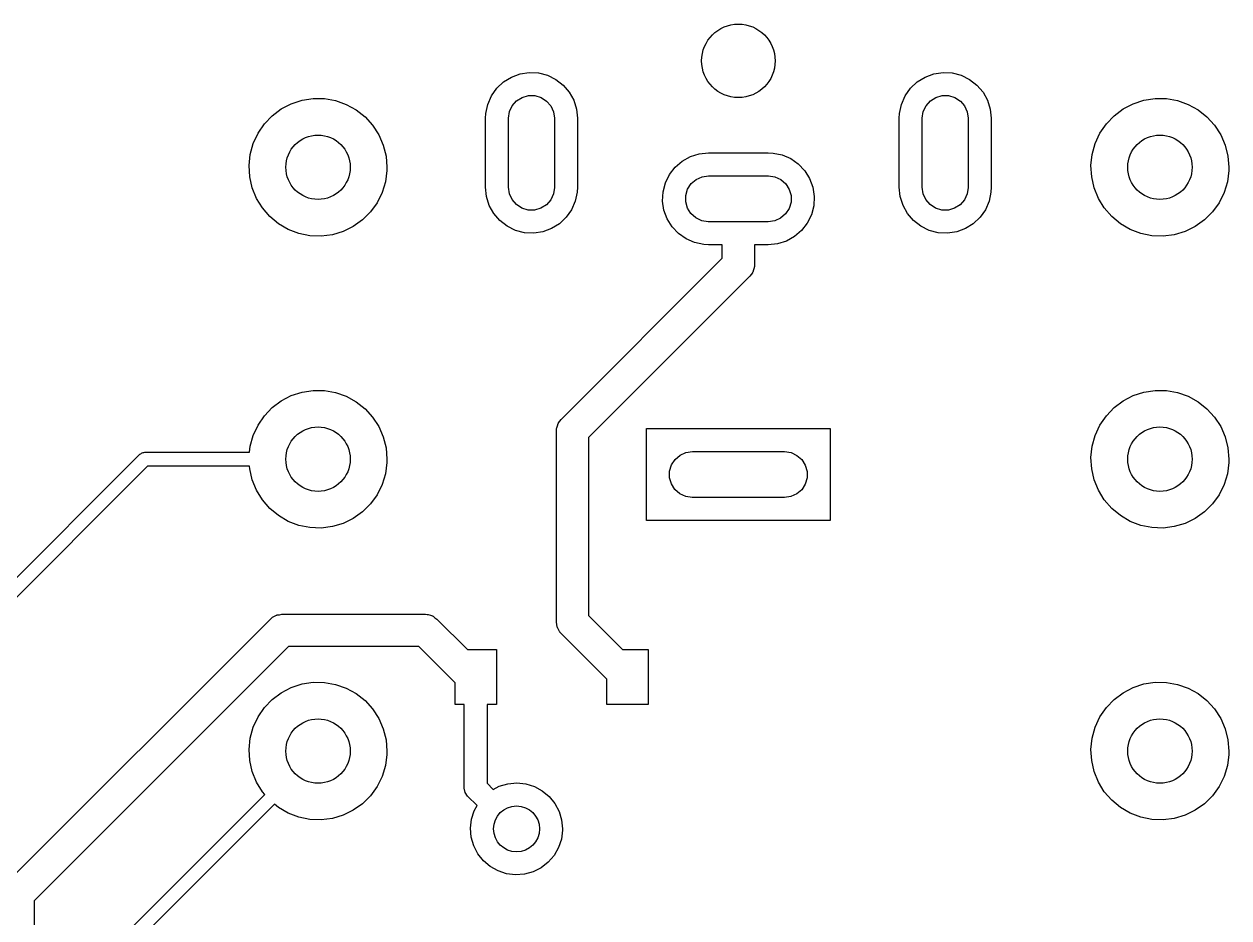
# Model space of a CAD drawing. Extents: x 108 to 192, y -153 to -46.
# Drawn here: x 124.16 to 150.37, y -65.95 to -46.5 of the extents above; entities that cross this region are included whole.
import ezdxf

# ---------------------------------------------------------------- set-up
doc = ezdxf.new("R2010")
doc.units = 0
doc.layers.add('BLACK', color=7, linetype='CONTINUOUS')

msp = doc.modelspace()

# ---------------------------------------------------------------- linework, layer by layer
at = {"layer": 'BLACK', "linetype": 'CONTINUOUS'}
for p, q in [((134.59, -47.7577), (134.762, -47.6512)), ((134.762, -47.6512), (134.951, -47.5814)), ((134.951, -47.5814), (135.151, -47.5512)), ((135.151, -47.5512), (135.353, -47.5618)), ((135.353, -47.5618), (135.549, -47.6127)), ((135.549, -47.6127), (135.73, -47.702)), ((143.59, -47.7577), (143.762, -47.6512)), ((143.762, -47.6512), (143.951, -47.5814)), ((143.951, -47.5814), (144.151, -47.5512)), ((144.151, -47.5512), (144.353, -47.5618)), ((144.353, -47.5618), (144.549, -47.6127)), ((144.549, -47.6127), (144.73, -47.702)), ((134.327, -48.0621), (134.443, -47.8966)), ((134.443, -47.8966), (134.59, -47.7577)), ((135.73, -47.702), (135.89, -47.8258)), ((135.89, -47.8258), (136.021, -47.9793)), ((143.327, -48.0621), (143.443, -47.8966)), ((143.443, -47.8966), (143.59, -47.7577)), ((144.73, -47.702), (144.89, -47.8258)), ((144.89, -47.8258), (145.021, -47.9793)), ((129.975, -48.2322), (130.208, -48.1558)), ((130.208, -48.1558), (130.451, -48.1187)), ((130.451, -48.1187), (130.697, -48.1217)), ((130.697, -48.1217), (130.939, -48.1648)), ((130.939, -48.1648), (131.171, -48.2468)), ((134.247, -48.2476), (134.327, -48.0621)), ((134.782, -48.2755), (134.876, -48.1692)), ((134.876, -48.1692), (134.996, -48.0936)), ((134.996, -48.0936), (135.132, -48.0546)), ((135.132, -48.0546), (135.274, -48.0555)), ((135.274, -48.0555), (135.41, -48.0961)), ((135.41, -48.0961), (135.529, -48.1732)), ((135.529, -48.1732), (135.621, -48.2806)), ((136.021, -47.9793), (136.119, -48.1561)), ((136.119, -48.1561), (136.18, -48.3489)), ((143.247, -48.2476), (143.327, -48.0621)), ((143.782, -48.2755), (143.876, -48.1692)), ((143.876, -48.1692), (143.996, -48.0936)), ((143.996, -48.0936), (144.132, -48.0546)), ((144.132, -48.0546), (144.274, -48.0555)), ((144.274, -48.0555), (144.41, -48.0961)), ((144.41, -48.0961), (144.529, -48.1732)), ((144.529, -48.1732), (144.621, -48.2806)), ((145.021, -47.9793), (145.119, -48.1561)), ((145.119, -48.1561), (145.18, -48.3489)), ((148.289, -48.2322), (148.522, -48.1558)), ((148.522, -48.1558), (148.765, -48.1187)), ((148.765, -48.1187), (149.011, -48.1217)), ((149.011, -48.1217), (149.253, -48.1648)), ((149.253, -48.1648), (149.485, -48.2468)), ((129.56, -48.4933), (129.757, -48.3457)), ((129.757, -48.3457), (129.975, -48.2322)), ((131.171, -48.2468), (131.386, -48.3656)), ((131.386, -48.3656), (131.579, -48.518)), ((134.2, -48.55), (134.205, -48.4455)), ((134.205, -48.4455), (134.247, -48.2476)), ((134.7, -48.5439), (134.722, -48.4038)), ((134.722, -48.4038), (134.782, -48.2755)), ((135.621, -48.2806), (135.68, -48.4097)), ((135.68, -48.4097), (135.7, -48.55)), ((136.18, -48.3489), (136.2, -48.55)), ((143.2, -48.55), (143.205, -48.4455)), ((143.205, -48.4455), (143.247, -48.2476)), ((143.7, -48.5439), (143.722, -48.4038)), ((143.722, -48.4038), (143.782, -48.2755)), ((144.621, -48.2806), (144.68, -48.4097)), ((144.68, -48.4097), (144.7, -48.55)), ((145.18, -48.3489), (145.2, -48.55)), ((147.874, -48.4933), (148.071, -48.3457)), ((148.071, -48.3457), (148.289, -48.2322)), ((149.485, -48.2468), (149.7, -48.3656)), ((149.7, -48.3656), (149.893, -48.518)), ((129.252, -48.8741), (129.39, -48.671)), ((129.39, -48.671), (129.56, -48.4933)), ((131.579, -48.518), (131.744, -48.6998)), ((131.744, -48.6998), (131.878, -48.9062)), ((134.2, -50.05), (134.2, -48.55)), ((134.7, -48.55), (134.7, -48.5439)), ((134.7, -50.05), (134.7, -48.55)), ((135.7, -48.55), (135.7, -50.05)), ((136.2, -48.55), (136.2, -50.05)), ((143.2, -50.05), (143.2, -48.55)), ((143.7, -48.55), (143.7, -48.5439)), ((143.7, -50.05), (143.7, -48.55)), ((144.7, -48.55), (144.7, -50.05)), ((145.2, -48.55), (145.2, -50.05)), ((147.566, -48.8741), (147.704, -48.671)), ((147.704, -48.671), (147.874, -48.4933)), ((149.893, -48.518), (150.058, -48.6998)), ((150.058, -48.6998), (150.192, -48.9062)), ((129.148, -49.0971), (129.252, -48.8741)), ((131.878, -48.9062), (131.976, -49.1316)), ((147.462, -49.0971), (147.566, -48.8741)), ((150.192, -48.9062), (150.29, -49.1316)), ((129.083, -49.3339), (129.148, -49.0971)), ((131.976, -49.1316), (132.036, -49.37)), ((147.397, -49.3339), (147.462, -49.0971)), ((150.29, -49.1316), (150.35, -49.37)), ((129.056, -49.5784), (129.083, -49.3339)), ((132.036, -49.37), (132.056, -49.615)), ((138.326, -49.6104), (138.479, -49.4789)), ((138.479, -49.4789), (138.656, -49.3809)), ((138.656, -49.3809), (138.849, -49.3204)), ((138.849, -49.3204), (139.05, -49.3)), ((139.05, -49.3), (140.35, -49.3)), ((140.35, -49.3), (140.455, -49.3055)), ((140.455, -49.3055), (140.652, -49.3468)), ((140.652, -49.3468), (140.838, -49.4271)), ((140.838, -49.4271), (141.003, -49.543)), ((147.37, -49.5784), (147.397, -49.3339)), ((150.35, -49.37), (150.37, -49.615)), ((129.071, -49.8238), (129.056, -49.5784)), ((132.054, -49.6883), (132.022, -49.932)), ((132.056, -49.615), (132.054, -49.6883)), ((138.113, -49.9514), (138.202, -49.7701)), ((138.202, -49.7701), (138.326, -49.6104)), ((141.003, -49.543), (141.142, -49.6899)), ((141.142, -49.6899), (141.249, -49.8616)), ((147.385, -49.8238), (147.37, -49.5784)), ((150.368, -49.6883), (150.336, -49.932)), ((150.37, -49.615), (150.368, -49.6883)), ((129.125, -50.0636), (129.071, -49.8238)), ((132.022, -49.932), (131.951, -50.1672)), ((134.22, -50.2511), (134.2, -50.05)), ((134.72, -50.1903), (134.7, -50.05)), ((135.7, -50.0561), (135.678, -50.1962)), ((135.7, -50.05), (135.7, -50.0561)), ((136.2, -50.05), (136.195, -50.1545)), ((138.062, -50.147), (138.113, -49.9514)), ((138.596, -50.0903), (138.673, -49.9713)), ((138.673, -49.9713), (138.781, -49.8788)), ((138.781, -49.8788), (138.91, -49.8201)), ((138.91, -49.8201), (139.05, -49.8)), ((139.05, -49.8), (140.35, -49.8)), ((140.35, -49.8), (140.356, -49.8)), ((140.356, -49.8), (140.496, -49.8218)), ((140.496, -49.8218), (140.625, -49.8821)), ((140.625, -49.8821), (140.731, -49.9759)), ((140.731, -49.9759), (140.806, -50.0958)), ((141.249, -49.8616), (141.319, -50.0513)), ((141.319, -50.0513), (141.349, -50.2511)), ((143.22, -50.2511), (143.2, -50.05)), ((143.72, -50.1903), (143.7, -50.05)), ((144.7, -50.0561), (144.678, -50.1962)), ((144.7, -50.05), (144.7, -50.0561)), ((145.2, -50.05), (145.195, -50.1545)), ((147.439, -50.0636), (147.385, -49.8238)), ((150.336, -49.932), (150.265, -50.1672)), ((129.217, -50.2913), (129.125, -50.0636)), ((129.346, -50.5009), (129.217, -50.2913)), ((131.951, -50.1672), (131.842, -50.3876)), ((134.281, -50.4439), (134.22, -50.2511)), ((134.779, -50.3194), (134.72, -50.1903)), ((135.678, -50.1962), (135.618, -50.3245)), ((136.195, -50.1545), (136.153, -50.3524)), ((138.051, -50.3488), (138.062, -50.147)), ((138.555, -50.2261), (138.596, -50.0903)), ((138.555, -50.3679), (138.555, -50.2261)), ((140.806, -50.0958), (140.845, -50.2321)), ((140.845, -50.2321), (140.845, -50.3739)), ((141.349, -50.2511), (141.338, -50.453)), ((143.281, -50.4439), (143.22, -50.2511)), ((143.779, -50.3194), (143.72, -50.1903)), ((144.678, -50.1962), (144.618, -50.3245)), ((145.195, -50.1545), (145.153, -50.3524)), ((147.531, -50.2913), (147.439, -50.0636)), ((147.66, -50.5009), (147.531, -50.2913)), ((150.265, -50.1672), (150.156, -50.3876)), ((129.507, -50.6867), (129.346, -50.5009)), ((131.842, -50.3876), (131.698, -50.5872)), ((134.379, -50.6207), (134.281, -50.4439)), ((134.871, -50.4268), (134.779, -50.3194)), ((134.99, -50.5039), (134.871, -50.4268)), ((135.126, -50.5445), (134.99, -50.5039)), ((135.268, -50.5454), (135.126, -50.5445)), ((135.404, -50.5064), (135.268, -50.5454)), ((135.524, -50.4308), (135.404, -50.5064)), ((135.618, -50.3245), (135.524, -50.4308)), ((136.073, -50.5379), (135.957, -50.7034)), ((136.153, -50.3524), (136.073, -50.5379)), ((138.081, -50.5487), (138.051, -50.3488)), ((138.151, -50.7384), (138.081, -50.5487)), ((138.594, -50.5042), (138.555, -50.3679)), ((138.669, -50.6241), (138.594, -50.5042)), ((140.804, -50.5097), (140.727, -50.6287)), ((140.845, -50.3739), (140.804, -50.5097)), ((141.338, -50.453), (141.287, -50.6486)), ((143.379, -50.6207), (143.281, -50.4439)), ((143.871, -50.4268), (143.779, -50.3194)), ((143.99, -50.5039), (143.871, -50.4268)), ((144.126, -50.5445), (143.99, -50.5039)), ((144.268, -50.5454), (144.126, -50.5445)), ((144.404, -50.5064), (144.268, -50.5454)), ((144.524, -50.4308), (144.404, -50.5064)), ((144.618, -50.3245), (144.524, -50.4308)), ((145.073, -50.5379), (144.957, -50.7034)), ((145.153, -50.3524), (145.073, -50.5379)), ((147.821, -50.6867), (147.66, -50.5009)), ((150.156, -50.3876), (150.012, -50.5872)), ((129.696, -50.8437), (129.507, -50.6867)), ((131.524, -50.7607), (131.324, -50.9034)), ((131.698, -50.5872), (131.524, -50.7607)), ((134.51, -50.7742), (134.379, -50.6207)), ((134.67, -50.898), (134.51, -50.7742)), ((135.81, -50.8423), (135.638, -50.9488)), ((135.957, -50.7034), (135.81, -50.8423)), ((138.258, -50.9101), (138.151, -50.7384)), ((138.775, -50.7179), (138.669, -50.6241)), ((138.904, -50.7782), (138.775, -50.7179)), ((139.044, -50.8), (138.904, -50.7782)), ((139.05, -50.8), (139.044, -50.8)), ((140.35, -50.8), (139.05, -50.8)), ((140.49, -50.7799), (140.35, -50.8)), ((140.619, -50.7212), (140.49, -50.7799)), ((140.727, -50.6287), (140.619, -50.7212)), ((141.198, -50.8299), (141.074, -50.9896)), ((141.287, -50.6486), (141.198, -50.8299)), ((143.51, -50.7742), (143.379, -50.6207)), ((143.67, -50.898), (143.51, -50.7742)), ((144.81, -50.8423), (144.638, -50.9488)), ((144.957, -50.7034), (144.81, -50.8423)), ((148.01, -50.8437), (147.821, -50.6867)), ((149.838, -50.7607), (149.638, -50.9034)), ((150.012, -50.5872), (149.838, -50.7607)), ((129.908, -50.9677), (129.696, -50.8437)), ((130.138, -51.0554), (129.908, -50.9677)), ((130.378, -51.1044), (130.138, -51.0554)), ((130.624, -51.1135), (130.378, -51.1044)), ((130.868, -51.0822), (130.624, -51.1135)), ((131.103, -51.0116), (130.868, -51.0822)), ((131.324, -50.9034), (131.103, -51.0116)), ((134.851, -50.9873), (134.67, -50.898)), ((135.047, -51.0382), (134.851, -50.9873)), ((135.249, -51.0488), (135.047, -51.0382)), ((135.449, -51.0186), (135.249, -51.0488)), ((135.638, -50.9488), (135.449, -51.0186)), ((138.397, -51.057), (138.258, -50.9101)), ((138.562, -51.1729), (138.397, -51.057)), ((141.074, -50.9896), (140.921, -51.1211)), ((143.851, -50.9873), (143.67, -50.898)), ((144.047, -51.0382), (143.851, -50.9873)), ((144.249, -51.0488), (144.047, -51.0382)), ((144.449, -51.0186), (144.249, -51.0488)), ((144.638, -50.9488), (144.449, -51.0186)), ((148.222, -50.9677), (148.01, -50.8437)), ((148.452, -51.0554), (148.222, -50.9677)), ((148.692, -51.1044), (148.452, -51.0554)), ((148.938, -51.1135), (148.692, -51.1044)), ((149.182, -51.0822), (148.938, -51.1135)), ((149.417, -51.0116), (149.182, -51.0822)), ((149.638, -50.9034), (149.417, -51.0116)), ((138.748, -51.2532), (138.562, -51.1729)), ((138.945, -51.2945), (138.748, -51.2532)), ((139.05, -51.3), (138.945, -51.2945)), ((139.35, -51.3), (139.05, -51.3)), ((139.35, -51.5948), (139.35, -51.3)), ((140.35, -51.3), (140.05, -51.3)), ((140.05, -51.3), (140.05, -51.7398)), ((140.551, -51.2796), (140.35, -51.3)), ((140.744, -51.2191), (140.551, -51.2796)), ((140.921, -51.1211), (140.744, -51.2191)), ((135.846, -55.0991), (139.35, -51.5948)), ((140.028, -51.8465), (140.014, -51.8938)), ((140.045, -51.8), (140.028, -51.8465)), ((140.046, -51.7886), (140.045, -51.8)), ((140.047, -51.7837), (140.046, -51.7886)), ((140.05, -51.7398), (140.047, -51.7754)), ((140.047, -51.7754), (140.047, -51.7837)), ((139.947, -51.9873), (136.443, -55.4916)), ((139.976, -51.9472), (139.947, -51.9873)), ((140.007, -51.9084), (139.976, -51.9472)), ((140.009, -51.9006), (140.007, -51.9084)), ((140.014, -51.8938), (140.009, -51.9006)), ((129.975, -54.5822), (130.208, -54.5058)), ((130.208, -54.5058), (130.451, -54.4687)), ((130.451, -54.4687), (130.697, -54.4717)), ((130.697, -54.4717), (130.939, -54.5148)), ((148.289, -54.5822), (148.522, -54.5058)), ((148.522, -54.5058), (148.765, -54.4687)), ((148.765, -54.4687), (149.011, -54.4717)), ((149.011, -54.4717), (149.253, -54.5148)), ((129.56, -54.8433), (129.757, -54.6957)), ((129.757, -54.6957), (129.975, -54.5822)), ((130.939, -54.5148), (131.171, -54.5968)), ((131.171, -54.5968), (131.386, -54.7156)), ((131.386, -54.7156), (131.579, -54.868)), ((147.874, -54.8433), (148.071, -54.6957)), ((148.071, -54.6957), (148.289, -54.5822)), ((149.253, -54.5148), (149.485, -54.5968)), ((149.485, -54.5968), (149.7, -54.7156)), ((149.7, -54.7156), (149.893, -54.868)), ((129.252, -55.2241), (129.39, -55.021)), ((129.39, -55.021), (129.56, -54.8433)), ((131.579, -54.868), (131.744, -55.0498)), ((147.566, -55.2241), (147.704, -55.021)), ((147.704, -55.021), (147.874, -54.8433)), ((149.893, -54.868), (150.058, -55.0498)), ((129.148, -55.4471), (129.252, -55.2241)), ((131.744, -55.0498), (131.878, -55.2562)), ((131.878, -55.2562), (131.976, -55.4816)), ((135.746, -55.3027), (135.747, -55.2978)), ((135.747, -55.2978), (135.748, -55.2864)), ((135.748, -55.2864), (135.765, -55.2399)), ((135.765, -55.2399), (135.779, -55.1926)), ((135.779, -55.1926), (135.784, -55.1858)), ((135.784, -55.1858), (135.786, -55.178)), ((135.786, -55.178), (135.817, -55.1392)), ((135.817, -55.1392), (135.846, -55.0991)), ((147.462, -55.4471), (147.566, -55.2241)), ((150.058, -55.0498), (150.192, -55.2562)), ((150.192, -55.2562), (150.29, -55.4816)), ((129.083, -55.6839), (129.148, -55.4471)), ((131.976, -55.4816), (132.036, -55.72)), ((135.743, -55.3466), (135.746, -55.311)), ((135.743, -59.5132), (135.743, -55.3466)), ((135.746, -55.311), (135.746, -55.3027)), ((136.443, -55.4916), (136.443, -59.3682)), ((137.7, -57.3), (137.7, -55.3)), ((137.7, -55.3), (141.7, -55.3)), ((141.7, -55.3), (141.7, -57.3)), ((147.397, -55.6839), (147.462, -55.4471)), ((150.29, -55.4816), (150.35, -55.72)), ((126.732, -55.83), (126.749, -55.8201)), ((126.749, -55.8201), (126.769, -55.8201)), ((126.769, -55.8201), (126.788, -55.815)), ((126.788, -55.815), (129.069, -55.815)), ((129.069, -55.815), (129.083, -55.6839)), ((132.036, -55.72), (132.056, -55.965)), ((138.431, -55.8788), (138.56, -55.8201)), ((138.56, -55.8201), (138.7, -55.8)), ((138.7, -55.8), (140.7, -55.8)), ((140.7, -55.8), (140.706, -55.8)), ((140.706, -55.8), (140.846, -55.8218)), ((140.846, -55.8218), (140.975, -55.8821)), ((147.37, -55.9284), (147.397, -55.6839)), ((150.35, -55.72), (150.37, -55.965)), ((121.877, -60.6639), (126.682, -55.8589)), ((126.682, -55.8589), (126.699, -55.8491)), ((126.699, -55.8491), (126.713, -55.8351)), ((126.713, -55.8351), (126.732, -55.83)), ((132.054, -56.0383), (132.022, -56.282)), ((132.056, -55.965), (132.054, -56.0383)), ((138.246, -56.0903), (138.323, -55.9713)), ((138.323, -55.9713), (138.431, -55.8788)), ((140.975, -55.8821), (141.081, -55.9759)), ((141.081, -55.9759), (141.156, -56.0958)), ((147.385, -56.1738), (147.37, -55.9284)), ((150.368, -56.0383), (150.336, -56.282)), ((150.37, -55.965), (150.368, -56.0383)), ((126.85, -56.115), (122.133, -60.8321)), ((129.067, -56.115), (126.85, -56.115)), ((129.071, -56.1738), (129.067, -56.115)), ((129.125, -56.4136), (129.071, -56.1738)), ((132.022, -56.282), (131.951, -56.5172)), ((138.205, -56.2261), (138.246, -56.0903)), ((138.205, -56.3679), (138.205, -56.2261)), ((141.156, -56.0958), (141.195, -56.2321)), ((141.195, -56.2321), (141.195, -56.3739)), ((147.439, -56.4136), (147.385, -56.1738)), ((150.336, -56.282), (150.265, -56.5172)), ((129.217, -56.6413), (129.125, -56.4136)), ((131.951, -56.5172), (131.842, -56.7376)), ((138.244, -56.5042), (138.205, -56.3679)), ((138.319, -56.6241), (138.244, -56.5042)), ((141.154, -56.5097), (141.077, -56.6287)), ((141.195, -56.3739), (141.154, -56.5097)), ((147.531, -56.6413), (147.439, -56.4136)), ((150.265, -56.5172), (150.156, -56.7376)), ((129.346, -56.8509), (129.217, -56.6413)), ((129.507, -57.0367), (129.346, -56.8509)), ((131.842, -56.7376), (131.698, -56.9372)), ((138.425, -56.7179), (138.319, -56.6241)), ((138.554, -56.7782), (138.425, -56.7179)), ((138.694, -56.8), (138.554, -56.7782)), ((138.7, -56.8), (138.694, -56.8)), ((140.7, -56.8), (138.7, -56.8)), ((140.84, -56.7799), (140.7, -56.8)), ((140.969, -56.7212), (140.84, -56.7799)), ((141.077, -56.6287), (140.969, -56.7212)), ((147.66, -56.8509), (147.531, -56.6413)), ((147.821, -57.0367), (147.66, -56.8509)), ((150.156, -56.7376), (150.012, -56.9372)), ((129.696, -57.1937), (129.507, -57.0367)), ((131.524, -57.1107), (131.324, -57.2534)), ((131.698, -56.9372), (131.524, -57.1107)), ((148.01, -57.1937), (147.821, -57.0367)), ((149.838, -57.1107), (149.638, -57.2534)), ((150.012, -56.9372), (149.838, -57.1107)), ((129.908, -57.3177), (129.696, -57.1937)), ((130.138, -57.4054), (129.908, -57.3177)), ((131.103, -57.3616), (130.868, -57.4322)), ((131.324, -57.2534), (131.103, -57.3616)), ((141.7, -57.3), (137.7, -57.3)), ((148.222, -57.3177), (148.01, -57.1937)), ((148.452, -57.4054), (148.222, -57.3177)), ((149.417, -57.3616), (149.182, -57.4322)), ((149.638, -57.2534), (149.417, -57.3616)), ((130.378, -57.4544), (130.138, -57.4054)), ((130.624, -57.4635), (130.378, -57.4544)), ((130.868, -57.4322), (130.624, -57.4635)), ((148.692, -57.4544), (148.452, -57.4054)), ((148.938, -57.4635), (148.692, -57.4544)), ((149.182, -57.4322), (148.938, -57.4635)), ((123.781, -65.1829), (129.521, -59.4425)), ((129.521, -59.4425), (129.548, -59.4195)), ((129.548, -59.4195), (129.554, -59.4134)), ((129.554, -59.4134), (129.559, -59.411)), ((129.559, -59.411), (129.567, -59.4036)), ((129.567, -59.4036), (129.612, -59.3823)), ((129.612, -59.3823), (129.655, -59.3589)), ((129.655, -59.3589), (129.663, -59.3575)), ((129.663, -59.3575), (129.671, -59.3539)), ((129.671, -59.3539), (129.72, -59.3481)), ((129.72, -59.3481), (129.769, -59.34)), ((129.769, -59.34), (132.893, -59.34)), ((132.893, -59.34), (132.928, -59.3431)), ((132.928, -59.3431), (132.937, -59.3428)), ((132.937, -59.3428), (132.942, -59.3442)), ((132.942, -59.3442), (132.953, -59.3452)), ((132.953, -59.3452), (133, -59.3616)), ((133, -59.3616), (133.047, -59.3757)), ((133.047, -59.3757), (133.054, -59.3805)), ((133.054, -59.3805), (133.061, -59.3833)), ((133.061, -59.3833), (133.1, -59.4138)), ((133.1, -59.4138), (133.14, -59.4425)), ((133.14, -59.4425), (133.804, -60.106)), ((136.443, -59.3682), (137.181, -60.106)), ((135.751, -59.5619), (135.743, -59.5132)), ((135.757, -59.6108), (135.751, -59.5619)), ((135.761, -59.6184), (135.757, -59.6108)), ((135.762, -59.6266), (135.761, -59.6184)), ((135.785, -59.67), (135.762, -59.6266)), ((135.807, -59.7145), (135.785, -59.67)), ((135.814, -59.7232), (135.807, -59.7145)), ((135.817, -59.7277), (135.814, -59.7232)), ((135.823, -59.7333), (135.817, -59.7277)), ((135.846, -59.7607), (135.823, -59.7333)), ((136.836, -60.751), (135.846, -59.7607)), ((129.914, -60.04), (124.378, -65.5754)), ((132.748, -60.04), (129.914, -60.04)), ((133.536, -60.8282), (132.748, -60.04)), ((133.804, -60.106), (134.436, -60.106)), ((134.436, -60.106), (134.436, -61.306)), ((137.181, -60.106), (137.736, -60.106)), ((137.736, -60.106), (137.736, -61.306)), ((136.836, -61.306), (136.836, -60.751)), ((129.56, -61.1933), (129.757, -61.0457)), ((129.757, -61.0457), (129.975, -60.9322)), ((129.975, -60.9322), (130.208, -60.8558)), ((130.208, -60.8558), (130.451, -60.8187)), ((130.451, -60.8187), (130.697, -60.8217)), ((130.697, -60.8217), (130.939, -60.8648)), ((130.939, -60.8648), (131.171, -60.9468)), ((131.171, -60.9468), (131.386, -61.0656)), ((133.536, -61.306), (133.536, -60.8282)), ((147.874, -61.1933), (148.071, -61.0457)), ((148.071, -61.0457), (148.289, -60.9322)), ((148.289, -60.9322), (148.522, -60.8558)), ((148.522, -60.8558), (148.765, -60.8187)), ((148.765, -60.8187), (149.011, -60.8217)), ((149.011, -60.8217), (149.253, -60.8648)), ((149.253, -60.8648), (149.485, -60.9468)), ((149.485, -60.9468), (149.7, -61.0656)), ((129.39, -61.371), (129.56, -61.1933)), ((131.386, -61.0656), (131.579, -61.218)), ((131.579, -61.218), (131.744, -61.3998)), ((133.736, -61.306), (133.536, -61.306)), ((133.736, -63.12), (133.736, -61.306)), ((134.436, -61.306), (134.236, -61.306)), ((134.236, -61.306), (134.236, -63.0164)), ((137.736, -61.306), (136.836, -61.306)), ((147.704, -61.371), (147.874, -61.1933)), ((149.7, -61.0656), (149.893, -61.218)), ((149.893, -61.218), (150.058, -61.3998)), ((129.148, -61.7971), (129.252, -61.5741)), ((129.252, -61.5741), (129.39, -61.371)), ((131.744, -61.3998), (131.878, -61.6062)), ((147.462, -61.7971), (147.566, -61.5741)), ((147.566, -61.5741), (147.704, -61.371)), ((150.058, -61.3998), (150.192, -61.6062)), ((129.083, -62.0339), (129.148, -61.7971)), ((131.878, -61.6062), (131.976, -61.8316)), ((131.976, -61.8316), (132.036, -62.07)), ((147.397, -62.0339), (147.462, -61.7971)), ((150.192, -61.6062), (150.29, -61.8316)), ((150.29, -61.8316), (150.35, -62.07)), ((129.056, -62.2784), (129.083, -62.0339)), ((132.036, -62.07), (132.056, -62.315)), ((147.37, -62.2784), (147.397, -62.0339)), ((150.35, -62.07), (150.37, -62.315)), ((129.071, -62.5238), (129.056, -62.2784)), ((132.056, -62.315), (132.054, -62.3883)), ((147.385, -62.5238), (147.37, -62.2784)), ((150.37, -62.315), (150.368, -62.3883)), ((129.125, -62.7636), (129.071, -62.5238)), ((132.022, -62.632), (131.951, -62.8672)), ((132.054, -62.3883), (132.022, -62.632)), ((147.439, -62.7636), (147.385, -62.5238)), ((150.336, -62.632), (150.265, -62.8672)), ((150.368, -62.3883), (150.336, -62.632)), ((129.217, -62.9913), (129.125, -62.7636)), ((131.951, -62.8672), (131.842, -63.0876)), ((147.531, -62.9913), (147.439, -62.7636)), ((150.265, -62.8672), (150.156, -63.0876)), ((129.346, -63.2009), (129.217, -62.9913)), ((131.842, -63.0876), (131.698, -63.2872)), ((133.755, -63.2157), (133.736, -63.12)), ((134.236, -63.0164), (134.369, -63.1491)), ((134.369, -63.1491), (134.499, -63.0808)), ((134.499, -63.0808), (134.687, -63.0257)), ((134.687, -63.0257), (134.881, -63.008)), ((134.881, -63.008), (135.075, -63.0284)), ((135.075, -63.0284), (135.262, -63.0861)), ((135.262, -63.0861), (135.433, -63.179)), ((147.66, -63.2009), (147.531, -62.9913)), ((150.156, -63.0876), (150.012, -63.2872)), ((126.344, -66.3149), (129.398, -63.2611)), ((129.398, -63.2611), (129.346, -63.2009)), ((131.698, -63.2872), (131.524, -63.4607)), ((133.809, -63.2968), (133.755, -63.2157)), ((134.016, -63.5033), (133.809, -63.2968)), ((135.433, -63.179), (135.584, -63.3034)), ((135.584, -63.3034), (135.707, -63.4546)), ((147.821, -63.3867), (147.66, -63.2009)), ((148.01, -63.5437), (147.821, -63.3867)), ((150.012, -63.2872), (149.838, -63.4607)), ((129.61, -63.4729), (126.6, -66.4831)), ((129.696, -63.5437), (129.61, -63.4729)), ((129.908, -63.6677), (129.696, -63.5437)), ((130.138, -63.7554), (129.908, -63.6677)), ((131.324, -63.6034), (131.103, -63.7116)), ((131.524, -63.4607), (131.324, -63.6034)), ((133.896, -63.8001), (133.955, -63.6141)), ((133.955, -63.6141), (134.016, -63.5033)), ((135.707, -63.4546), (135.799, -63.6269)), ((135.799, -63.6269), (135.855, -63.8138)), ((148.222, -63.6677), (148.01, -63.5437)), ((148.452, -63.7554), (148.222, -63.6677)), ((149.638, -63.6034), (149.417, -63.7116)), ((149.838, -63.4607), (149.638, -63.6034)), ((130.378, -63.8044), (130.138, -63.7554)), ((130.624, -63.8135), (130.378, -63.8044)), ((130.868, -63.7822), (130.624, -63.8135)), ((131.103, -63.7116), (130.868, -63.7822)), ((133.874, -63.994), (133.896, -63.8001)), ((135.855, -63.8138), (135.874, -64.008)), ((148.692, -63.8044), (148.452, -63.7554)), ((148.938, -63.8135), (148.692, -63.8044)), ((149.182, -63.7822), (148.938, -63.8135)), ((149.417, -63.7116), (149.182, -63.7822)), ((133.89, -64.1885), (133.874, -63.994)), ((133.944, -64.3761), (133.89, -64.1885)), ((135.874, -64.0359), (135.849, -64.2295)), ((135.874, -64.008), (135.874, -64.0359)), ((134.033, -64.5497), (133.944, -64.3761)), ((135.788, -64.4147), (135.691, -64.5844)), ((135.849, -64.2295), (135.788, -64.4147)), ((134.155, -64.7027), (134.033, -64.5497)), ((134.303, -64.8291), (134.155, -64.7027)), ((135.564, -64.7322), (135.41, -64.8523)), ((135.691, -64.5844), (135.564, -64.7322)), ((134.474, -64.9244), (134.303, -64.8291)), ((134.659, -64.9847), (134.474, -64.9244)), ((134.853, -65.0078), (134.659, -64.9847)), ((135.048, -64.9928), (134.853, -65.0078)), ((135.236, -64.9403), (135.048, -64.9928)), ((135.41, -64.8523), (135.236, -64.9403)), ((124.378, -65.5754), (124.378, -73.3298))]:
    msp.add_line(p, q, dxfattribs=at)
at = {"layer": 'BLACK'}
for centre, radius in [((139.7, -47.3), 0.8), ((130.556, -49.615), 0.7), ((148.87, -49.615), 0.7), ((130.556, -55.965), 0.7), ((148.87, -55.965), 0.7), ((130.556, -62.315), 0.7), ((148.87, -62.315), 0.7), ((134.874, -64.008), 0.5)]:
    msp.add_circle(centre, radius, dxfattribs=at)

doc.saveas('drawing.dxf')
